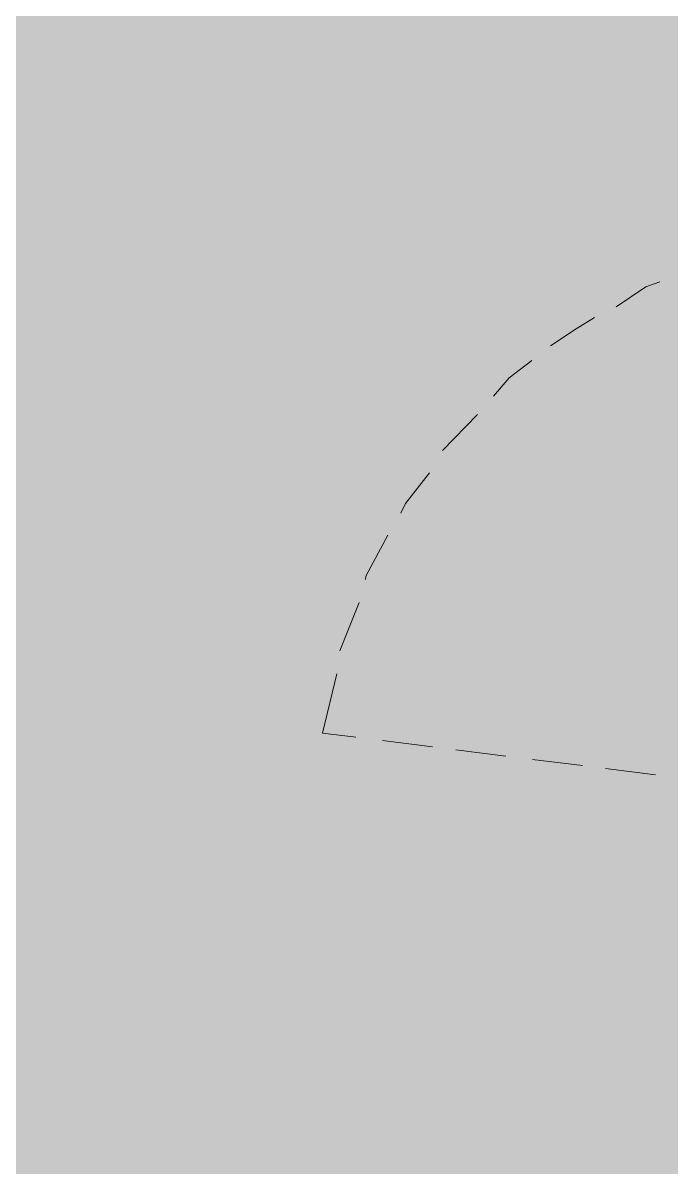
# Model space of a CAD drawing. Header units: metres. Extents: x -4 to 509425, y 7549 to 4732445.
# Drawn here: x 475980.708 to 475982.343, y 4719783.976 to 4719786.865 of the extents above; entities that cross this region are included whole.
import ezdxf

# ---------------------------------------------------------------- set-up
doc = ezdxf.new("R2010")
doc.units = ezdxf.units.M
doc.header["$LTSCALE"] = 0.01
doc.header["$MEASUREMENT"] = 0
doc.layers.get('0').update_dxf_attribs({"lineweight": 0})
doc.layers.add('_SUBESTACIÓN', color=1, linetype='Continuous')
doc.layers.add('SUBESTACION LA VID', color=253, linetype='Continuous')

# ---------------------------------------------------------------- blocks, each defined once
blk = doc.blocks.new('A$Cfff6051d')
at = {"layer": 'SUBESTACION LA VID', "lineweight": 15}
for p, q in [((475981.5565, 4719785.4016), (475981.5071, 4719785.2799)), ((475981.4997, 4719785.2211), (475981.464, 4719785.072)), ((475981.548, 4719785.0614), (475981.464, 4719785.072)), ((475981.7412, 4719785.0372), (475981.6152, 4719785.053)), ((475981.926, 4719785.014), (475981.8, 4719785.0298)), ((475982.1192, 4719784.9898), (475981.9932, 4719785.0056)), ((475982.304, 4719784.9666), (475982.178, 4719784.9824))]:
    blk.add_line(p, q, dxfattribs=at)
for points in [[(475982.315, 4719786.211), (475982.2793, 4719786.1984), (475982.2047, 4719786.148)], [(475982.1501, 4719786.1207), (475982.1039, 4719786.0924), (475982.0387, 4719786.0494)], [(475981.9915, 4719786.0126), (475981.9348, 4719785.9686), (475981.8948, 4719785.9224)], [(475981.8549, 4719785.8762), (475981.7961, 4719785.8153), (475981.7667, 4719785.7849)], [(475981.7341, 4719785.7292), (475981.6732, 4719785.6515), (475981.6616, 4719785.6274)], [(475981.629, 4719785.5717), (475981.5733, 4719785.4678), (475981.5723, 4719785.4594)]]:
    blk.add_lwpolyline(points, dxfattribs=at)

msp = doc.modelspace()

# ---------------------------------------------------------------- hatches: boundary and pattern name
at = {"layer": '_SUBESTACIÓN', "transparency": 33554559}
h = msp.add_hatch(color=1, dxfattribs=at)
h.dxf.hatch_style = 1
h.paths.add_polyline_path([(475968.6399, 4719805.825), (476089.9386, 4719790.615), (476078.1686, 4719696.74), (475956.8686, 4719711.9502)])

# ---------------------------------------------------------------- block references
at = {"linetype": 'Continuous'}
msp.add_blockref('A$Cfff6051d', (0, 0), dxfattribs=at)

doc.saveas('drawing.dxf')
